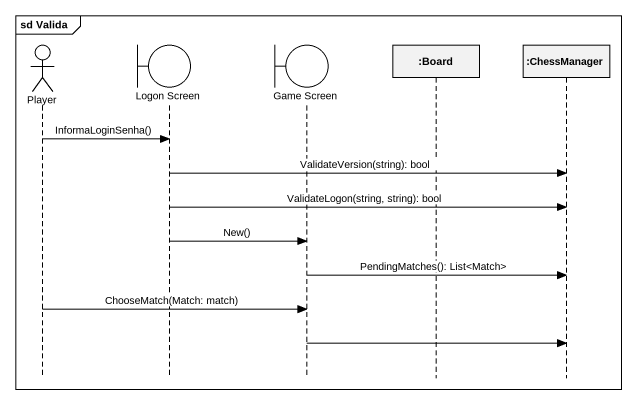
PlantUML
@startuml
mainframe sd Valida
hide footbox
actor Player
boundary "Logon Screen" as Logon_Screen
boundary "Game Screen" as Game_Screen
participant ":Board" as Board
participant ":ChessManager" as ChessManager

Player -> Logon_Screen : InformaLoginSenha()
Logon_Screen -> ChessManager : ValidateVersion(string): bool
Logon_Screen -> ChessManager : ValidateLogon(string, string): bool
Logon_Screen -> Game_Screen : New()
Game_Screen -> ChessManager : PendingMatches(): List<Match>
Player -> Game_Screen : ChooseMatch(Match: match)
Game_Screen -> ChessManager
@enduml
